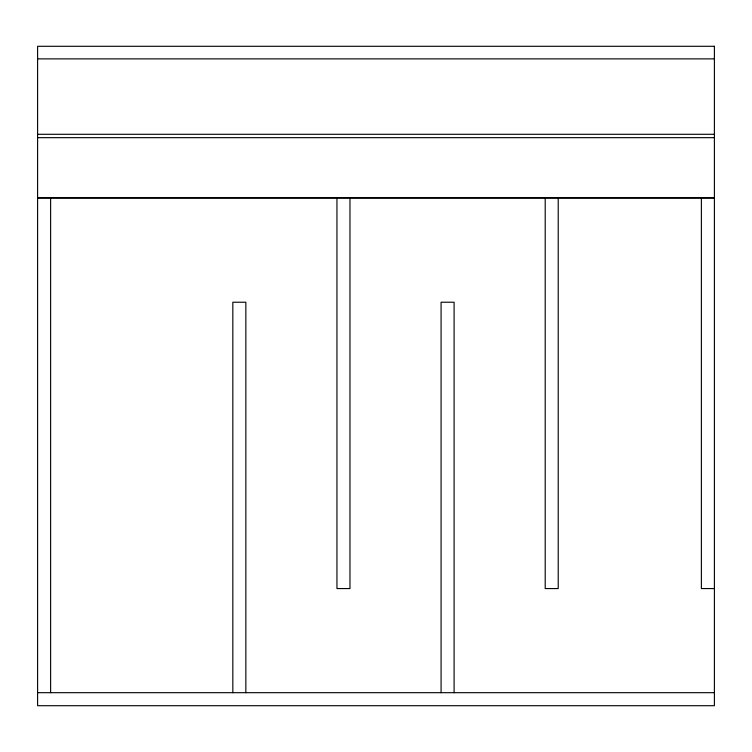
<?xml version="1.0" encoding="UTF-8"?>
<svg xmlns="http://www.w3.org/2000/svg" width="752" height="752" viewBox="0 0 752 752"><rect width="100%" height="100%" fill="white"/><g stroke="black" fill="none" stroke-linecap="round" stroke-linejoin="round"><path stroke-width="1.13" d="M37.6 58.872L714.4 58.872M37.6 134.298L714.4 134.298M37.6 137.672L714.4 137.672M37.6 197.654L714.4 197.654M37.6 198.105L714.4 198.105M714.4 588.562L701.381 588.562L701.381 198.105M37.6 692.686L714.4 692.686M558.219 198.105L558.219 588.562L545.2 588.562L545.2 198.105M454.095 692.686L454.095 302.229L441.076 302.229L441.076 692.686M349.971 198.105L349.971 588.562L336.952 588.562L336.952 198.105M245.848 692.686L245.848 302.229L232.829 302.229L232.829 692.686M50.619 198.105L50.619 692.686M714.4 46.295L37.6 46.295L37.6 705.705L714.4 705.705L714.4 46.295"/></g></svg>
